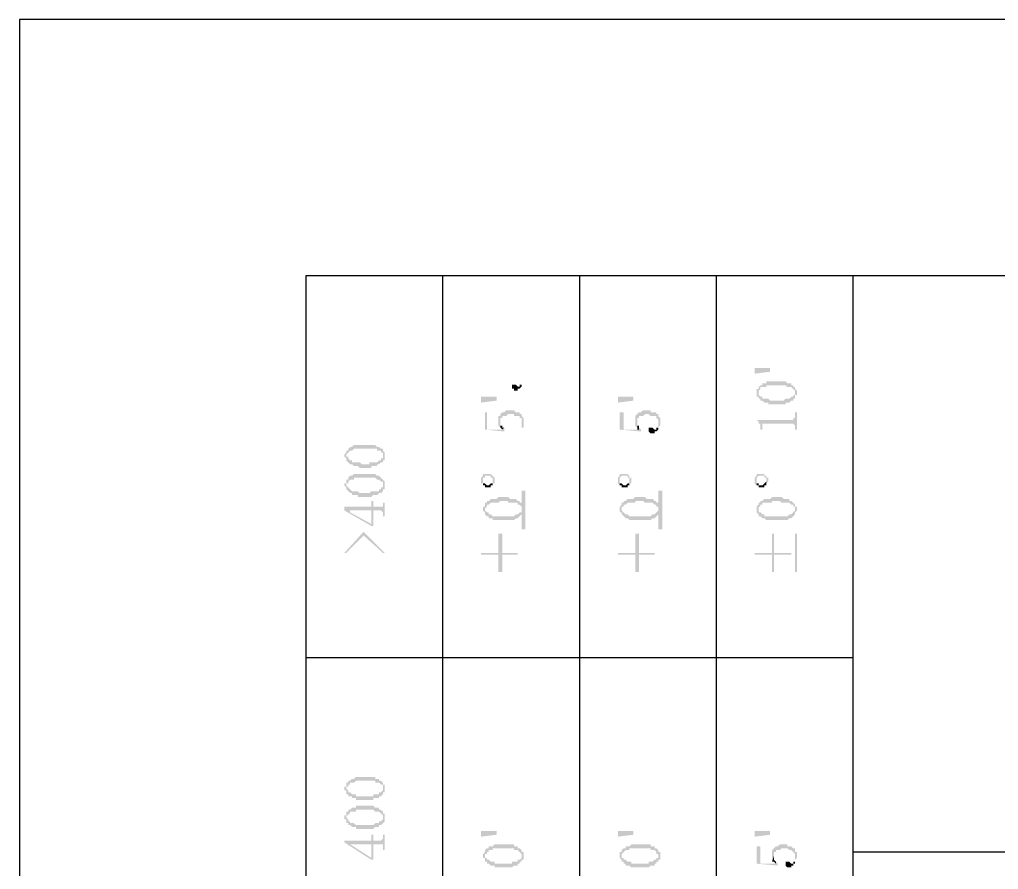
# Model space of a CAD drawing. Header units: inches. Extents: x 3613 to 8393, y -2205 to -794.
# Drawn here: x 7005.62 to 7028.56, y -908.55 to -888.65 of the extents above; entities that cross this region are included whole.
import ezdxf

# ---------------------------------------------------------------- set-up
doc = ezdxf.new("R2010")
doc.units = ezdxf.units.IN
doc.header["$MEASUREMENT"] = 0

msp = doc.modelspace()

# ---------------------------------------------------------------- hatches: boundary and pattern name
at = {"transparency": 33554559}
for points in [[(7022.846, -896.802), (7023.207, -896.802), (7023.207, -896.893), (7022.846, -896.938)], [(7017.159, -897.243), (7017.159, -897.288), (7017.204, -897.288), (7017.204, -897.333), (7017.294, -897.333), (7017.294, -897.288), (7017.34, -897.288), (7017.385, -897.243), (7017.385, -897.063), (7017.385, -897.153), (7017.385, -897.198), (7017.34, -897.198), (7017.34, -897.243), (7017.294, -897.243), (7017.249, -897.198), (7017.159, -897.198)], [(7022.891, -897.389), (7022.891, -897.434), (7022.891, -897.479), (7022.936, -897.479), (7022.936, -897.525), (7022.936, -897.389), (7022.936, -897.344), (7022.936, -897.344), (7022.981, -897.299), (7022.981, -897.254), (7023.116, -897.254), (7023.116, -897.209), (7023.568, -897.209), (7023.613, -897.254), (7023.703, -897.254), (7023.748, -897.299), (7023.748, -897.299), (7023.793, -897.344), (7023.793, -897.389), (7023.793, -897.254), (7023.748, -897.254), (7023.748, -897.209), (7023.703, -897.209), (7023.703, -897.163), (7023.613, -897.163), (7023.568, -897.118), (7023.116, -897.118), (7023.116, -897.163), (7023.026, -897.163), (7023.026, -897.209), (7022.981, -897.209), (7022.936, -897.254), (7022.936, -897.299), (7022.891, -897.299), (7022.891, -897.344), (7022.891, -897.344)], [(7022.936, -897.525), (7022.981, -897.525), (7022.981, -897.57), (7023.026, -897.57), (7023.071, -897.615), (7023.162, -897.615), (7023.162, -897.66), (7023.568, -897.66), (7023.568, -897.615), (7023.658, -897.615), (7023.703, -897.57), (7023.748, -897.57), (7023.748, -897.525), (7023.793, -897.525), (7023.793, -897.479), (7023.793, -897.434), (7023.839, -897.434), (7023.839, -897.389), (7023.839, -897.344), (7023.839, -897.344), (7023.793, -897.299), (7023.793, -897.254), (7023.793, -897.389), (7023.793, -897.434), (7023.748, -897.434), (7023.748, -897.479), (7023.703, -897.479), (7023.658, -897.525), (7023.568, -897.525), (7023.523, -897.57), (7023.207, -897.57), (7023.162, -897.525), (7023.026, -897.525), (7023.026, -897.479), (7022.981, -897.479), (7022.936, -897.434), (7022.936, -897.389), (7022.936, -897.389)], [(7016.437, -897.479), (7016.798, -897.479), (7016.798, -897.57), (7016.437, -897.615)], [(7019.641, -897.479), (7020.002, -897.479), (7020.002, -897.57), (7019.641, -897.615)], [(7016.843, -898.021), (7016.843, -898.111), (7016.843, -898.156), (7016.843, -898.156), (7016.888, -898.201), (7016.888, -898.066), (7016.888, -897.976), (7016.933, -897.976), (7016.933, -897.931), (7017.024, -897.931), (7017.069, -897.886), (7017.204, -897.886), (7017.204, -897.931), (7017.34, -897.931), (7017.34, -897.976), (7017.385, -897.976), (7017.385, -898.021), (7017.385, -898.066), (7017.385, -898.201), (7017.43, -898.201), (7017.43, -898.156), (7017.43, -898.066), (7017.43, -898.021), (7017.43, -897.976), (7017.385, -897.931), (7017.385, -897.886), (7017.34, -897.886), (7017.34, -897.84), (7017.249, -897.84), (7017.204, -897.795), (7017.024, -897.795), (7016.978, -897.84), (7016.933, -897.84), (7016.888, -897.886), (7016.888, -897.931), (7016.843, -897.931), (7016.843, -897.976)], [(7020.047, -898.021), (7020.047, -898.111), (7020.047, -898.156), (7020.047, -898.156), (7020.093, -898.201), (7020.093, -898.066), (7020.093, -897.976), (7020.138, -897.976), (7020.138, -897.931), (7020.228, -897.931), (7020.273, -897.886), (7020.363, -897.886), (7020.409, -897.931), (7020.544, -897.931), (7020.544, -897.976), (7020.544, -897.976), (7020.589, -898.021), (7020.589, -898.066), (7020.589, -898.201), (7020.589, -898.201), (7020.634, -898.156), (7020.634, -898.066), (7020.634, -898.021), (7020.634, -897.976), (7020.589, -897.931), (7020.589, -897.886), (7020.544, -897.886), (7020.544, -897.84), (7020.409, -897.84), (7020.409, -897.795), (7020.228, -897.795), (7020.183, -897.84), (7020.138, -897.84), (7020.093, -897.886), (7020.093, -897.886), (7020.047, -897.931), (7020.047, -897.976)], [(7016.527, -897.84), (7016.527, -898.247), (7016.978, -898.292), (7016.978, -898.247), (7016.978, -898.201), (7016.933, -898.247), (7016.572, -898.247), (7016.572, -897.84)], [(7019.686, -897.84), (7019.686, -898.247), (7020.183, -898.292), (7020.183, -898.247), (7020.183, -898.247), (7020.138, -898.201), (7020.138, -898.247), (7019.777, -898.247), (7019.777, -897.84)], [(7022.891, -898.021), (7022.891, -898.021), (7022.936, -898.066), (7022.936, -898.111), (7022.981, -898.111), (7022.981, -898.156), (7022.981, -898.247), (7023.026, -898.247), (7023.026, -898.156), (7023.026, -898.111), (7023.748, -898.111), (7023.793, -898.156), (7023.793, -898.247), (7023.839, -898.247), (7023.839, -897.84), (7023.793, -897.84), (7023.793, -897.931), (7023.793, -897.976), (7023.748, -897.976), (7023.748, -898.021), (7023.703, -898.021)], [(7016.888, -898.201), (7016.888, -898.201), (7016.933, -898.247), (7016.933, -898.247), (7016.978, -898.201), (7016.933, -898.201), (7016.933, -898.156), (7016.888, -898.156), (7016.888, -898.111), (7016.888, -898.066)], [(7020.093, -898.201), (7020.093, -898.247), (7020.138, -898.247), (7020.138, -898.201), (7020.138, -898.156), (7020.093, -898.156), (7020.093, -898.111), (7020.093, -898.066)], [(7020.363, -898.247), (7020.363, -898.292), (7020.363, -898.292), (7020.409, -898.337), (7020.499, -898.337), (7020.499, -898.292), (7020.544, -898.292), (7020.589, -898.247), (7020.589, -898.066), (7020.589, -898.156), (7020.589, -898.201), (7020.544, -898.201), (7020.544, -898.247), (7020.499, -898.247), (7020.454, -898.201), (7020.363, -898.201)], [(7013.233, -898.878), (7013.233, -898.878), (7013.278, -898.924), (7013.278, -898.969), (7013.278, -898.833), (7013.278, -898.833), (7013.323, -898.788), (7013.323, -898.788), (7013.368, -898.743), (7013.413, -898.743), (7013.458, -898.698), (7014, -898.698), (7014, -898.743), (7014.09, -898.743), (7014.09, -898.788), (7014.135, -898.788), (7014.135, -898.833), (7014.135, -898.878), (7014.135, -898.698), (7014.09, -898.698), (7014.045, -898.653), (7014, -898.653), (7013.955, -898.608), (7013.458, -898.608), (7013.413, -898.653), (7013.368, -898.653), (7013.323, -898.698), (7013.323, -898.743), (7013.278, -898.743), (7013.278, -898.788), (7013.278, -898.788), (7013.233, -898.833)], [(7013.278, -898.969), (7013.323, -899.014), (7013.323, -899.014), (7013.368, -899.059), (7013.413, -899.059), (7013.458, -899.104), (7013.548, -899.104), (7013.594, -899.149), (7013.864, -899.149), (7013.864, -899.104), (7014, -899.104), (7014, -899.059), (7014.045, -899.059), (7014.09, -899.014), (7014.135, -899.014), (7014.135, -898.969), (7014.18, -898.969), (7014.18, -898.924), (7014.18, -898.878), (7014.18, -898.833), (7014.18, -898.788), (7014.18, -898.788), (7014.135, -898.743), (7014.135, -898.878), (7014.135, -898.924), (7014.09, -898.924), (7014.09, -898.969), (7014.045, -898.969), (7014, -899.014), (7013.819, -899.014), (7013.819, -899.059), (7013.639, -899.059), (7013.594, -899.014), (7013.413, -899.014), (7013.413, -898.969), (7013.368, -898.969), (7013.323, -898.924), (7013.323, -898.878), (7013.278, -898.878)], [(7013.233, -899.555), (7013.233, -899.555), (7013.278, -899.601), (7013.278, -899.646), (7013.278, -899.555), (7013.278, -899.51), (7013.323, -899.51), (7013.323, -899.465), (7013.323, -899.465), (7013.368, -899.42), (7013.458, -899.42), (7013.458, -899.375), (7013.955, -899.375), (7014, -899.42), (7014.045, -899.42), (7014.09, -899.465), (7014.135, -899.465), (7014.135, -899.51), (7014.135, -899.555), (7014.135, -899.42), (7014.135, -899.42), (7014.09, -899.375), (7014.09, -899.375), (7014.045, -899.33), (7014, -899.33), (7013.955, -899.285), (7013.458, -899.285), (7013.413, -899.33), (7013.368, -899.33), (7013.323, -899.375), (7013.323, -899.42), (7013.278, -899.42), (7013.278, -899.465), (7013.278, -899.51), (7013.233, -899.51)], [(7013.278, -899.646), (7013.323, -899.691), (7013.323, -899.691), (7013.368, -899.736), (7013.413, -899.736), (7013.413, -899.781), (7013.548, -899.781), (7013.548, -899.826), (7013.864, -899.826), (7013.909, -899.781), (7014, -899.781), (7014.045, -899.736), (7014.09, -899.736), (7014.135, -899.691), (7014.135, -899.646), (7014.18, -899.646), (7014.18, -899.601), (7014.18, -899.555), (7014.18, -899.51), (7014.18, -899.465), (7014.18, -899.465), (7014.135, -899.42), (7014.135, -899.555), (7014.135, -899.601), (7014.09, -899.601), (7014.09, -899.646), (7014.045, -899.646), (7014.045, -899.691), (7013.864, -899.691), (7013.819, -899.736), (7013.594, -899.736), (7013.548, -899.691), (7013.413, -899.691), (7013.368, -899.646), (7013.368, -899.646), (7013.323, -899.601), (7013.323, -899.601), (7013.278, -899.555), (7013.278, -899.555)], [(7016.437, -899.42), (7016.437, -899.465), (7016.437, -899.51), (7016.482, -899.51), (7016.482, -899.555), (7016.482, -899.42), (7016.482, -899.375), (7016.527, -899.375), (7016.527, -899.33), (7016.663, -899.33), (7016.663, -899.375), (7016.708, -899.375), (7016.708, -899.555), (7016.708, -899.51), (7016.753, -899.51), (7016.753, -899.465), (7016.753, -899.42), (7016.753, -899.375), (7016.753, -899.375), (7016.708, -899.33), (7016.708, -899.33), (7016.663, -899.285), (7016.482, -899.285), (7016.482, -899.33), (7016.482, -899.33), (7016.437, -899.375), (7016.437, -899.375)], [(7016.482, -899.555), (7016.527, -899.555), (7016.527, -899.601), (7016.663, -899.601), (7016.663, -899.555), (7016.708, -899.555), (7016.708, -899.42), (7016.708, -899.465), (7016.708, -899.51), (7016.663, -899.51), (7016.617, -899.555), (7016.572, -899.555), (7016.527, -899.51), (7016.482, -899.51), (7016.482, -899.42), (7016.482, -899.42)], [(7019.641, -899.42), (7019.641, -899.465), (7019.641, -899.51), (7019.641, -899.51), (7019.686, -899.555), (7019.686, -899.42), (7019.686, -899.375), (7019.686, -899.375), (7019.732, -899.33), (7019.867, -899.33), (7019.867, -899.375), (7019.912, -899.375), (7019.912, -899.555), (7019.912, -899.51), (7019.957, -899.51), (7019.957, -899.465), (7019.957, -899.42), (7019.957, -899.375), (7019.912, -899.375), (7019.912, -899.33), (7019.912, -899.33), (7019.867, -899.285), (7019.686, -899.285), (7019.686, -899.33), (7019.686, -899.33), (7019.641, -899.375), (7019.641, -899.375)], [(7019.686, -899.555), (7019.732, -899.555), (7019.732, -899.601), (7019.867, -899.601), (7019.867, -899.555), (7019.912, -899.555), (7019.912, -899.42), (7019.912, -899.465), (7019.912, -899.51), (7019.867, -899.51), (7019.822, -899.555), (7019.777, -899.555), (7019.732, -899.51), (7019.686, -899.51), (7019.686, -899.42), (7019.686, -899.42)], [(7022.846, -899.42), (7022.846, -899.465), (7022.846, -899.51), (7022.846, -899.51), (7022.891, -899.555), (7022.891, -899.42), (7022.891, -899.375), (7022.891, -899.375), (7022.936, -899.33), (7023.071, -899.33), (7023.071, -899.375), (7023.116, -899.375), (7023.116, -899.555), (7023.116, -899.51), (7023.116, -899.51), (7023.162, -899.465), (7023.162, -899.42), (7023.162, -899.375), (7023.116, -899.375), (7023.116, -899.33), (7023.071, -899.33), (7023.071, -899.285), (7022.891, -899.285), (7022.891, -899.33), (7022.891, -899.33), (7022.846, -899.375), (7022.846, -899.375)], [(7022.891, -899.555), (7022.936, -899.555), (7022.936, -899.601), (7023.071, -899.601), (7023.071, -899.555), (7023.116, -899.555), (7023.116, -899.42), (7023.116, -899.465), (7023.116, -899.465), (7023.071, -899.51), (7023.071, -899.51), (7023.026, -899.555), (7022.936, -899.555), (7022.936, -899.51), (7022.891, -899.51), (7022.891, -899.42), (7022.891, -899.42)], [(7016.482, -900.097), (7016.482, -900.142), (7016.482, -900.142), (7016.527, -900.187), (7016.527, -900.232), (7016.527, -900.097), (7016.527, -900.097), (7016.572, -900.052), (7016.572, -900.007), (7016.617, -900.007), (7016.663, -899.962), (7016.843, -899.962), (7016.888, -899.917), (7017.069, -899.917), (7017.069, -899.962), (7017.294, -899.962), (7017.294, -900.007), (7017.34, -900.007), (7017.385, -900.052), (7017.385, -900.097), (7017.385, -899.962), (7017.34, -899.962), (7017.34, -899.917), (7017.294, -899.917), (7017.249, -899.871), (7017.114, -899.871), (7017.069, -899.826), (7016.843, -899.826), (7016.798, -899.871), (7016.663, -899.871), (7016.617, -899.917), (7016.572, -899.917), (7016.572, -899.962), (7016.527, -899.962), (7016.527, -900.007), (7016.527, -900.052), (7016.482, -900.052)], [(7017.475, -900.583), (7017.475, -899.68), (7017.385, -899.68), (7017.385, -900.583)], [(7019.686, -900.097), (7019.686, -900.142), (7019.686, -900.187), (7019.732, -900.187), (7019.732, -900.232), (7019.732, -900.097), (7019.732, -900.052), (7019.777, -900.052), (7019.777, -900.007), (7019.822, -900.007), (7019.867, -899.962), (7020.047, -899.962), (7020.047, -899.917), (7020.228, -899.917), (7020.273, -899.962), (7020.454, -899.962), (7020.499, -900.007), (7020.544, -900.007), (7020.544, -900.052), (7020.589, -900.052), (7020.589, -900.097), (7020.589, -899.962), (7020.544, -899.962), (7020.544, -899.917), (7020.499, -899.917), (7020.454, -899.871), (7020.318, -899.871), (7020.273, -899.826), (7020.047, -899.826), (7020.002, -899.871), (7019.867, -899.871), (7019.822, -899.917), (7019.777, -899.917), (7019.777, -899.962), (7019.732, -899.962), (7019.732, -900.007), (7019.732, -900.007), (7019.686, -900.052)], [(7020.679, -900.583), (7020.679, -899.68), (7020.589, -899.68), (7020.589, -900.583)], [(7022.891, -900.097), (7022.891, -900.142), (7022.891, -900.187), (7022.891, -900.187), (7022.936, -900.232), (7022.936, -900.097), (7022.936, -900.052), (7022.981, -900.052), (7022.981, -900.007), (7023.026, -900.007), (7023.026, -899.962), (7023.252, -899.962), (7023.252, -899.917), (7023.432, -899.917), (7023.478, -899.962), (7023.658, -899.962), (7023.703, -900.007), (7023.748, -900.007), (7023.748, -900.052), (7023.793, -900.052), (7023.793, -900.097), (7023.793, -900.007), (7023.748, -899.962), (7023.748, -899.962), (7023.703, -899.917), (7023.658, -899.917), (7023.658, -899.871), (7023.523, -899.871), (7023.478, -899.826), (7023.252, -899.826), (7023.207, -899.871), (7023.071, -899.871), (7023.026, -899.917), (7022.981, -899.917), (7022.981, -899.962), (7022.936, -899.962), (7022.936, -900.007), (7022.936, -900.007), (7022.891, -900.052)], [(7013.233, -900.052), (7013.233, -900.142), (7013.864, -900.503), (7013.909, -900.503), (7013.909, -900.142), (7014.09, -900.142), (7014.135, -900.187), (7014.135, -900.278), (7014.18, -900.278), (7014.18, -899.962), (7014.135, -899.962), (7014.135, -900.007), (7014.135, -900.052), (7013.909, -900.052), (7013.909, -899.917), (7013.864, -899.917), (7013.864, -900.458), (7013.368, -900.187), (7013.368, -900.142)], [(7013.233, -900.052), (7013.368, -900.142), (7013.864, -900.142), (7013.864, -900.458), (7013.864, -900.052)], [(7016.527, -900.232), (7016.572, -900.278), (7016.617, -900.278), (7016.617, -900.323), (7016.708, -900.323), (7016.708, -900.368), (7017.204, -900.368), (7017.249, -900.323), (7017.294, -900.323), (7017.34, -900.278), (7017.34, -900.278), (7017.385, -900.232), (7017.385, -900.187), (7017.43, -900.187), (7017.43, -900.142), (7017.43, -900.097), (7017.43, -900.052), (7017.43, -900.052), (7017.385, -900.007), (7017.385, -900.142), (7017.385, -900.187), (7017.34, -900.187), (7017.294, -900.232), (7017.249, -900.232), (7017.204, -900.278), (7016.708, -900.278), (7016.663, -900.232), (7016.617, -900.232), (7016.617, -900.187), (7016.572, -900.187), (7016.527, -900.142), (7016.527, -900.097)], [(7019.732, -900.232), (7019.777, -900.278), (7019.777, -900.278), (7019.822, -900.323), (7019.867, -900.323), (7019.912, -900.368), (7020.409, -900.368), (7020.454, -900.323), (7020.499, -900.323), (7020.544, -900.278), (7020.544, -900.278), (7020.589, -900.232), (7020.589, -900.187), (7020.634, -900.187), (7020.634, -900.142), (7020.634, -900.097), (7020.634, -900.052), (7020.634, -900.052), (7020.589, -900.007), (7020.589, -900.142), (7020.589, -900.142), (7020.544, -900.187), (7020.544, -900.187), (7020.499, -900.232), (7020.454, -900.232), (7020.409, -900.278), (7019.912, -900.278), (7019.867, -900.232), (7019.822, -900.232), (7019.777, -900.187), (7019.777, -900.187), (7019.732, -900.142), (7019.732, -900.097)], [(7022.936, -900.232), (7022.936, -900.278), (7022.981, -900.278), (7023.026, -900.323), (7023.071, -900.323), (7023.116, -900.368), (7023.613, -900.368), (7023.658, -900.323), (7023.703, -900.323), (7023.748, -900.278), (7023.748, -900.278), (7023.793, -900.232), (7023.793, -900.187), (7023.793, -900.187), (7023.839, -900.142), (7023.839, -900.097), (7023.839, -900.052), (7023.793, -900.052), (7023.793, -900.007), (7023.793, -900.142), (7023.793, -900.142), (7023.748, -900.187), (7023.748, -900.187), (7023.703, -900.232), (7023.658, -900.232), (7023.613, -900.278), (7023.071, -900.278), (7023.071, -900.232), (7023.026, -900.232), (7022.981, -900.187), (7022.936, -900.187), (7022.936, -900.142), (7022.936, -900.097)], [(7013.233, -901.135), (7013.278, -901.135), (7013.684, -900.729), (7014.135, -901.135), (7014.18, -901.135), (7013.684, -900.639)], [(7016.437, -901.135), (7016.437, -901.18), (7016.843, -901.18), (7016.843, -901.586), (7016.933, -901.586), (7016.933, -901.18), (7017.294, -901.18), (7017.294, -901.135), (7016.933, -901.135), (7016.933, -900.684), (7016.843, -900.684), (7016.843, -901.135)], [(7019.641, -901.135), (7019.641, -901.18), (7020.047, -901.18), (7020.047, -901.586), (7020.138, -901.586), (7020.138, -901.18), (7020.499, -901.18), (7020.499, -901.135), (7020.138, -901.135), (7020.138, -900.684), (7020.047, -900.684), (7020.047, -901.135)], [(7022.846, -901.135), (7022.846, -901.18), (7023.252, -901.18), (7023.252, -901.586), (7023.297, -901.586), (7023.297, -901.18), (7023.703, -901.18), (7023.703, -901.135), (7023.297, -901.135), (7023.297, -900.684), (7023.252, -900.684), (7023.252, -901.135)], [(7023.839, -901.586), (7023.839, -900.684), (7023.793, -900.684), (7023.793, -901.586)], [(7013.233, -906.653), (7013.233, -906.698), (7013.278, -906.698), (7013.278, -906.743), (7013.278, -906.788), (7013.278, -906.653), (7013.278, -906.607), (7013.323, -906.607), (7013.323, -906.562), (7013.368, -906.562), (7013.368, -906.517), (7013.458, -906.517), (7013.503, -906.472), (7013.955, -906.472), (7013.955, -906.517), (7014.045, -906.517), (7014.09, -906.562), (7014.135, -906.562), (7014.135, -906.607), (7014.135, -906.653), (7014.135, -906.517), (7014.135, -906.517), (7014.09, -906.472), (7014.045, -906.472), (7014.045, -906.427), (7013.955, -906.427), (7013.955, -906.382), (7013.503, -906.382), (7013.458, -906.427), (7013.413, -906.427), (7013.368, -906.472), (7013.323, -906.472), (7013.323, -906.517), (7013.278, -906.517), (7013.278, -906.562), (7013.278, -906.607), (7013.233, -906.607)], [(7013.278, -906.788), (7013.323, -906.788), (7013.323, -906.833), (7013.413, -906.833), (7013.413, -906.878), (7013.503, -906.878), (7013.503, -906.923), (7013.909, -906.923), (7013.909, -906.878), (7014.045, -906.878), (7014.045, -906.833), (7014.09, -906.833), (7014.135, -906.788), (7014.135, -906.743), (7014.18, -906.743), (7014.18, -906.698), (7014.18, -906.653), (7014.18, -906.607), (7014.18, -906.562), (7014.135, -906.562), (7014.135, -906.517), (7014.135, -906.653), (7014.135, -906.698), (7014.135, -906.698), (7014.09, -906.743), (7014.045, -906.743), (7014.045, -906.788), (7013.909, -906.788), (7013.909, -906.833), (7013.503, -906.833), (7013.503, -906.788), (7013.413, -906.788), (7013.368, -906.743), (7013.323, -906.743), (7013.323, -906.698), (7013.323, -906.698), (7013.278, -906.653), (7013.278, -906.653)], [(7013.233, -907.33), (7013.233, -907.375), (7013.278, -907.375), (7013.278, -907.42), (7013.278, -907.465), (7013.278, -907.33), (7013.278, -907.284), (7013.323, -907.284), (7013.323, -907.239), (7013.368, -907.239), (7013.368, -907.194), (7013.503, -907.194), (7013.503, -907.149), (7013.909, -907.149), (7013.955, -907.194), (7014.045, -907.194), (7014.09, -907.239), (7014.09, -907.239), (7014.135, -907.284), (7014.135, -907.33), (7014.135, -907.194), (7014.135, -907.194), (7014.09, -907.149), (7014.045, -907.149), (7014.045, -907.104), (7013.955, -907.104), (7013.909, -907.059), (7013.503, -907.059), (7013.503, -907.104), (7013.413, -907.104), (7013.368, -907.149), (7013.323, -907.149), (7013.323, -907.194), (7013.278, -907.194), (7013.278, -907.239), (7013.278, -907.284), (7013.233, -907.284)], [(7013.278, -907.465), (7013.323, -907.465), (7013.323, -907.51), (7013.368, -907.51), (7013.413, -907.555), (7013.503, -907.555), (7013.503, -907.6), (7013.909, -907.6), (7013.955, -907.555), (7014.045, -907.555), (7014.045, -907.51), (7014.09, -907.51), (7014.135, -907.465), (7014.135, -907.465), (7014.18, -907.42), (7014.18, -907.375), (7014.18, -907.33), (7014.18, -907.284), (7014.18, -907.239), (7014.135, -907.239), (7014.135, -907.194), (7014.135, -907.33), (7014.135, -907.375), (7014.135, -907.375), (7014.09, -907.42), (7014.045, -907.42), (7014.045, -907.465), (7013.955, -907.465), (7013.909, -907.51), (7013.503, -907.51), (7013.458, -907.465), (7013.368, -907.465), (7013.368, -907.42), (7013.323, -907.42), (7013.323, -907.375), (7013.323, -907.375), (7013.278, -907.33), (7013.278, -907.33)], [(7016.437, -907.646), (7016.798, -907.646), (7016.798, -907.736), (7016.437, -907.781)], [(7019.641, -907.646), (7020.002, -907.646), (7020.002, -907.736), (7019.641, -907.781)], [(7022.846, -907.646), (7023.207, -907.646), (7023.207, -907.736), (7022.846, -907.781)], [(7013.233, -907.871), (7013.233, -907.916), (7013.864, -908.323), (7013.909, -908.323), (7013.909, -907.961), (7014.135, -907.961), (7014.135, -908.007), (7014.135, -908.097), (7014.18, -908.097), (7014.18, -907.736), (7014.135, -907.736), (7014.135, -907.781), (7014.135, -907.826), (7014.135, -907.826), (7014.09, -907.871), (7013.909, -907.871), (7013.909, -907.736), (7013.864, -907.736), (7013.864, -908.277), (7013.368, -907.961), (7013.368, -907.961)], [(7013.233, -907.871), (7013.368, -907.961), (7013.864, -907.961), (7013.864, -908.277), (7013.864, -907.871)], [(7016.482, -908.232), (7016.482, -908.277), (7016.527, -908.277), (7016.527, -908.323), (7016.527, -908.368), (7016.527, -908.232), (7016.527, -908.187), (7016.572, -908.187), (7016.572, -908.142), (7016.617, -908.142), (7016.617, -908.097), (7016.708, -908.097), (7016.708, -908.052), (7017.204, -908.052), (7017.204, -908.097), (7017.294, -908.097), (7017.34, -908.142), (7017.34, -908.142), (7017.385, -908.187), (7017.385, -908.232), (7017.385, -908.097), (7017.385, -908.097), (7017.34, -908.052), (7017.294, -908.052), (7017.294, -908.007), (7017.204, -908.007), (7017.204, -907.961), (7016.753, -907.961), (7016.708, -908.007), (7016.617, -908.007), (7016.617, -908.052), (7016.572, -908.052), (7016.527, -908.097), (7016.527, -908.142), (7016.527, -908.142), (7016.482, -908.187), (7016.482, -908.187)], [(7016.527, -908.368), (7016.572, -908.368), (7016.572, -908.413), (7016.617, -908.413), (7016.663, -908.458), (7016.753, -908.458), (7016.753, -908.503), (7017.159, -908.503), (7017.204, -908.458), (7017.294, -908.458), (7017.294, -908.413), (7017.34, -908.413), (7017.34, -908.368), (7017.385, -908.368), (7017.385, -908.323), (7017.43, -908.323), (7017.43, -908.232), (7017.43, -908.187), (7017.43, -908.142), (7017.385, -908.142), (7017.385, -908.097), (7017.385, -908.232), (7017.385, -908.277), (7017.385, -908.277), (7017.34, -908.323), (7017.294, -908.323), (7017.294, -908.368), (7017.159, -908.368), (7017.159, -908.413), (7016.753, -908.413), (7016.753, -908.368), (7016.663, -908.368), (7016.617, -908.323), (7016.572, -908.323), (7016.572, -908.277), (7016.527, -908.277), (7016.527, -908.232), (7016.527, -908.232)], [(7019.686, -908.232), (7019.686, -908.277), (7019.686, -908.277), (7019.732, -908.323), (7019.732, -908.368), (7019.732, -908.232), (7019.732, -908.187), (7019.732, -908.187), (7019.777, -908.142), (7019.777, -908.142), (7019.822, -908.097), (7019.912, -908.097), (7019.912, -908.052), (7020.409, -908.052), (7020.409, -908.097), (7020.499, -908.097), (7020.544, -908.142), (7020.544, -908.187), (7020.589, -908.187), (7020.589, -908.232), (7020.589, -908.097), (7020.589, -908.097), (7020.544, -908.052), (7020.499, -908.052), (7020.499, -908.007), (7020.409, -908.007), (7020.409, -907.961), (7019.957, -907.961), (7019.912, -908.007), (7019.822, -908.007), (7019.822, -908.052), (7019.777, -908.052), (7019.732, -908.097), (7019.732, -908.142), (7019.686, -908.142), (7019.686, -908.187), (7019.686, -908.187)], [(7019.732, -908.368), (7019.777, -908.368), (7019.777, -908.413), (7019.822, -908.413), (7019.822, -908.458), (7019.912, -908.458), (7019.957, -908.503), (7020.363, -908.503), (7020.409, -908.458), (7020.499, -908.458), (7020.499, -908.413), (7020.544, -908.413), (7020.544, -908.368), (7020.589, -908.368), (7020.589, -908.323), (7020.634, -908.323), (7020.634, -908.232), (7020.634, -908.187), (7020.634, -908.142), (7020.589, -908.142), (7020.589, -908.097), (7020.589, -908.232), (7020.589, -908.277), (7020.544, -908.277), (7020.544, -908.323), (7020.499, -908.323), (7020.454, -908.368), (7020.363, -908.368), (7020.363, -908.413), (7019.957, -908.413), (7019.957, -908.368), (7019.867, -908.368), (7019.822, -908.323), (7019.777, -908.323), (7019.777, -908.277), (7019.732, -908.277), (7019.732, -908.232), (7019.732, -908.232)], [(7022.891, -908.007), (7022.891, -908.413), (7023.387, -908.458), (7023.387, -908.413), (7023.387, -908.413), (7023.342, -908.368), (7023.342, -908.413), (7022.981, -908.413), (7022.981, -908.007)], [(7023.252, -908.187), (7023.252, -908.232), (7023.252, -908.323), (7023.252, -908.368), (7023.297, -908.232), (7023.297, -908.142), (7023.342, -908.142), (7023.342, -908.097), (7023.432, -908.097), (7023.478, -908.052), (7023.613, -908.052), (7023.658, -908.097), (7023.703, -908.097), (7023.748, -908.142), (7023.748, -908.142), (7023.793, -908.187), (7023.793, -908.232), (7023.793, -908.368), (7023.793, -908.323), (7023.839, -908.277), (7023.839, -908.232), (7023.839, -908.142), (7023.793, -908.142), (7023.793, -908.097), (7023.793, -908.052), (7023.748, -908.052), (7023.703, -908.007), (7023.613, -908.007), (7023.613, -907.961), (7023.432, -907.961), (7023.387, -908.007), (7023.342, -908.007), (7023.297, -908.052), (7023.297, -908.052), (7023.252, -908.097), (7023.252, -908.142)], [(7023.252, -908.368), (7023.297, -908.368), (7023.342, -908.413), (7023.342, -908.368), (7023.342, -908.368), (7023.297, -908.323), (7023.297, -908.277), (7023.297, -908.232)], [(7023.568, -908.413), (7023.568, -908.458), (7023.568, -908.458), (7023.613, -908.503), (7023.703, -908.503), (7023.703, -908.458), (7023.748, -908.458), (7023.748, -908.413), (7023.793, -908.413), (7023.793, -908.232), (7023.793, -908.277), (7023.793, -908.368), (7023.748, -908.368), (7023.748, -908.413), (7023.703, -908.413), (7023.658, -908.368), (7023.568, -908.368)]]:
    msp.add_hatch(color=256, dxfattribs=at).paths.add_polyline_path(points)

# ---------------------------------------------------------------- linework, layer by layer
for p, q in [((7421.585, -894.646), (7012.33, -894.646)), ((7012.33, -894.646), (7012.33, -1181.386)), ((7025.147, -908.139), (7421.585, -908.139))]:
    msp.add_line(p, q)
msp.add_lwpolyline([(7425.623, -1185.646), (7425.623, -888.646), (7005.623, -888.646), (7005.623, -1185.646)], close=True)
for points in [[(7015.534, -894.646), (7015.534, -968.56)], [(7018.739, -894.646), (7018.739, -968.56)], [(7021.943, -894.646), (7021.943, -968.56)], [(7025.147, -894.646), (7025.147, -1181.386)], [(7012.33, -903.584), (7025.147, -903.584)]]:
    msp.add_lwpolyline(points)

doc.saveas('drawing.dxf')
